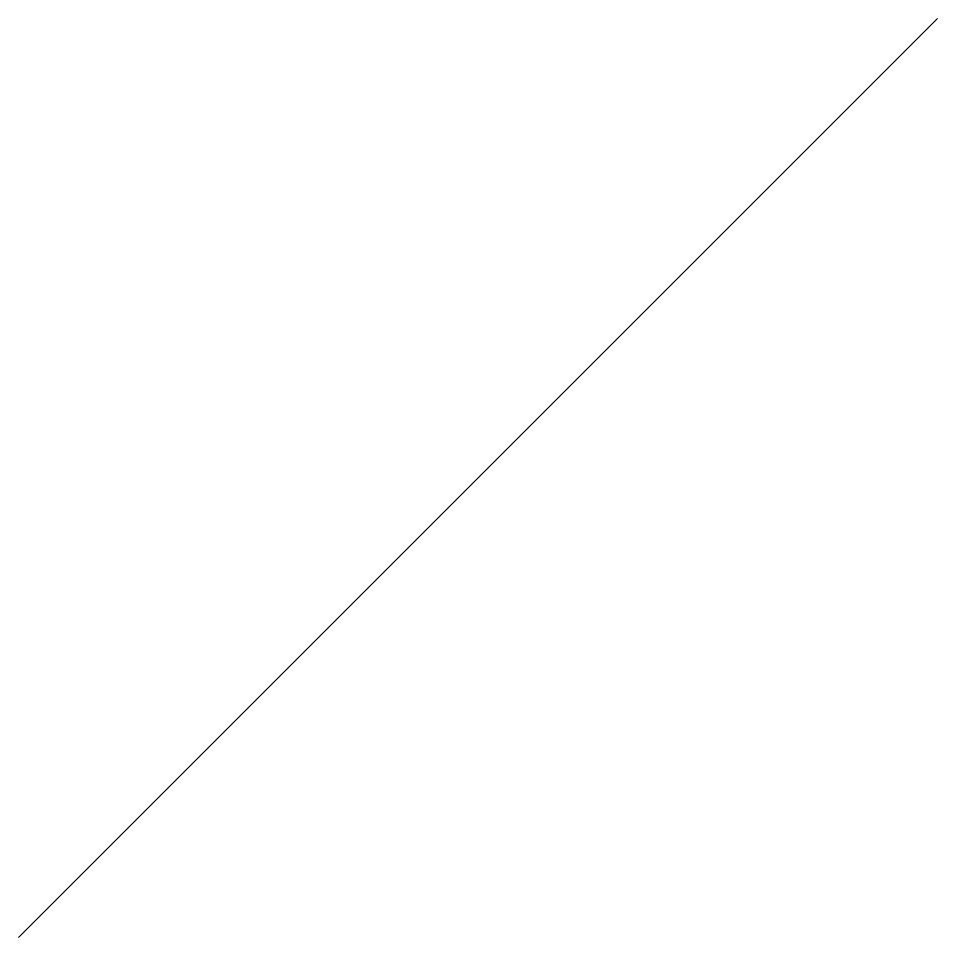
# Model space of a CAD drawing. Extents: x 1 to 2, y 1 to 2.
import ezdxf

# ---------------------------------------------------------------- set-up
doc = ezdxf.new("R2010")
doc.units = 0
doc.layers.get('0').update_dxf_attribs({"linetype": 'CONTINUOUS'})

msp = doc.modelspace()

# ---------------------------------------------------------------- linework, layer by layer
at = {"color": 0}
msp.add_line((1, 1, 1), (2, 2, 2), dxfattribs=at)

doc.saveas('drawing.dxf')
